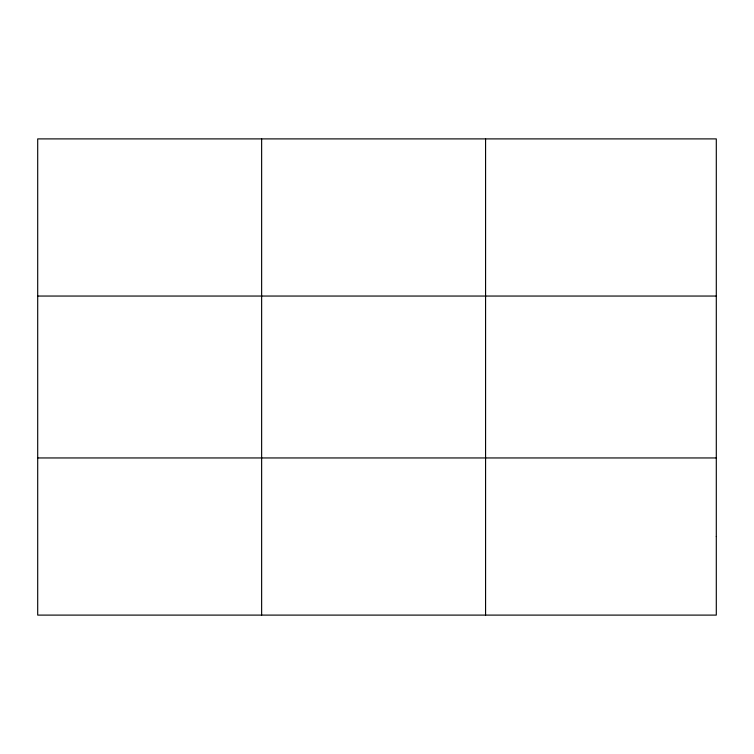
<?xml version="1.0" encoding="UTF-8"?>
<svg xmlns="http://www.w3.org/2000/svg" width="754" height="754" viewBox="0 0 754 754"><rect width="100%" height="100%" fill="white"/><g stroke="black" fill="none" stroke-linecap="round" stroke-linejoin="round"><path stroke-width="1.13" d="M261.638 138.896L261.638 615.104M485.576 138.896L485.576 615.104M37.7 296.049L716.3 296.049M37.7 457.951L716.3 457.951M716.3 536.528L716.3 615.104L37.7 615.104L37.7 138.896L716.3 138.896L716.3 536.528"/></g></svg>
